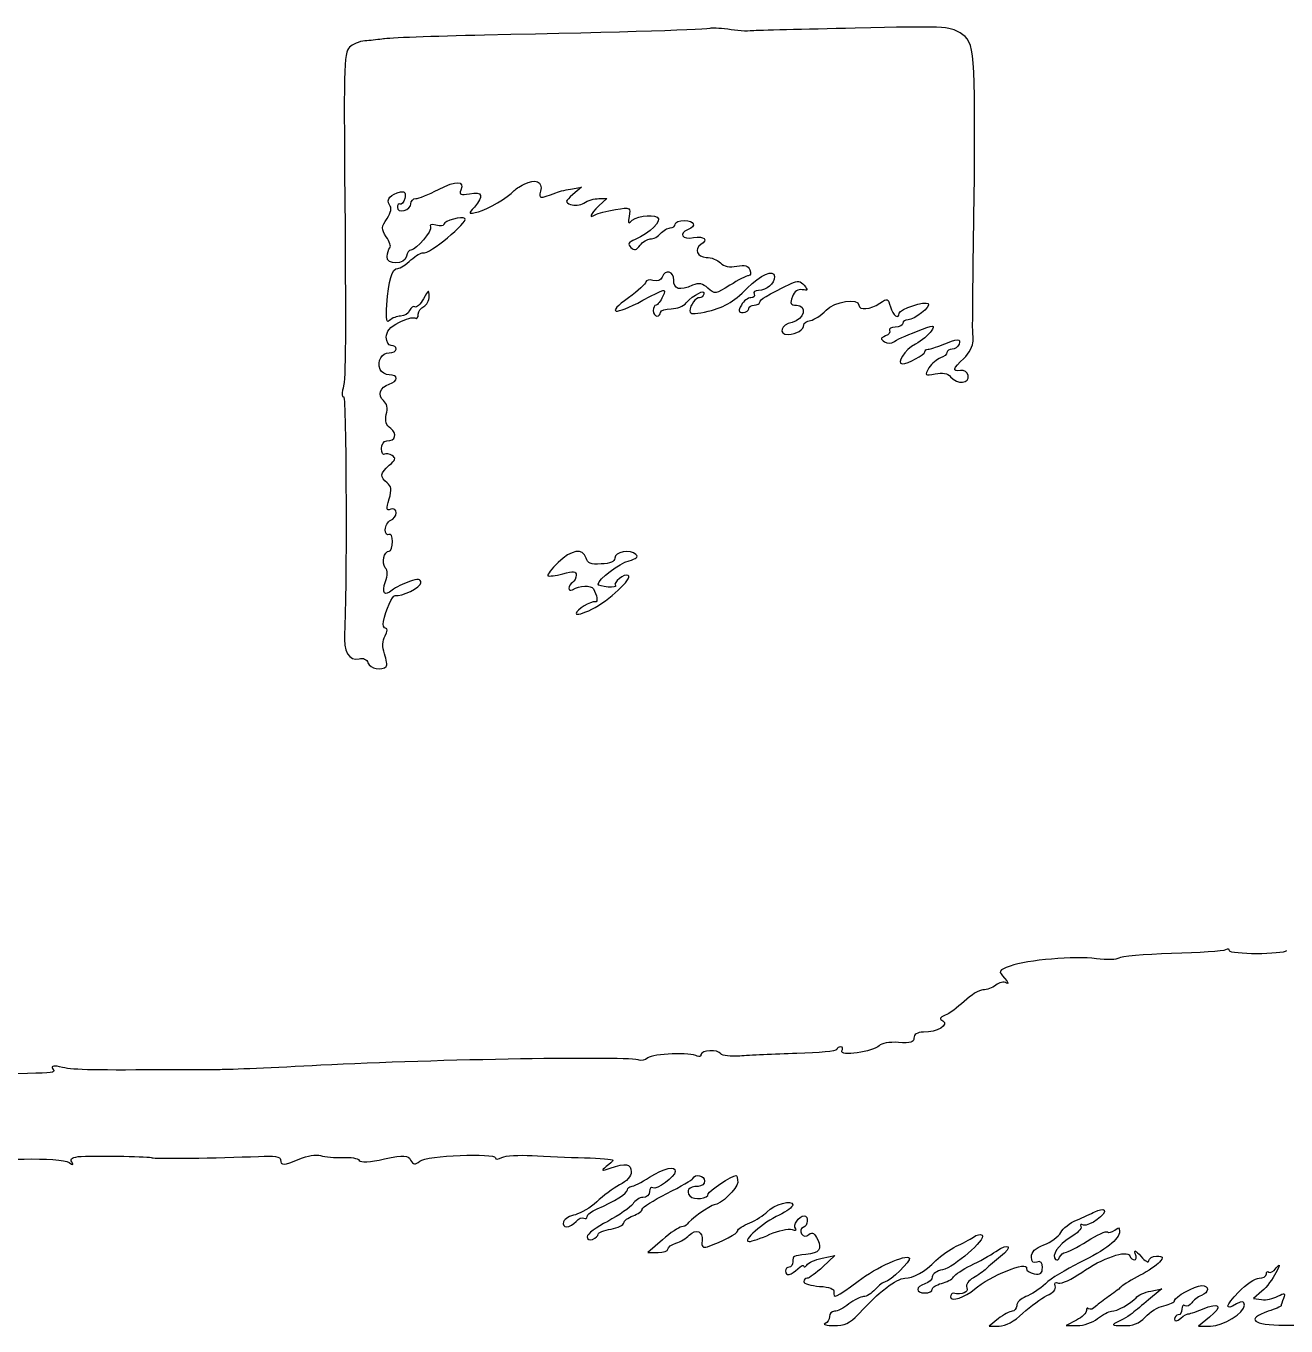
# Model space of a CAD drawing. Extents: x 0 to 69.4, y 0 to 30.3.
# Drawn here: x 5.93 to 11.89, y 0 to 6.15 of the extents above; entities that cross this region are included whole.
import ezdxf

# ---------------------------------------------------------------- set-up
doc = ezdxf.new("R2010")
doc.units = 0
doc.header["$MEASUREMENT"] = 0
doc.layers.get('0').update_dxf_attribs({"linetype": 'CONTINUOUS'})

msp = doc.modelspace()

# ---------------------------------------------------------------- linework, layer by layer
at = {"color": 0, "linetype": 'CONTINUOUS'}
for p, q in [((9.16786, 6.13471), (9.16786, 6.13471)), ((8.5134, 5.37614), (8.55681, 5.38308)), ((8.55681, 5.38308), (8.51514, 5.34836)), ((8.6384, 5.32926), (8.6766, 5.32926)), ((8.6766, 5.32926), (8.6384, 5.29454)), ((8.44569, 3.60894), (8.44569, 3.60894)), ((8.93869, 0.40793), (8.86931, 0.34717)), ((8.86931, 0.34717), (8.91786, 0.34717)), ((9.69385, 0.32113), (9.75461, 0.33328)), ((9.75461, 0.33328), (9.69732, 0.27946)), ((11.2474, 0.16493), (11.2995, 0.17535)), ((11.2995, 0.17535), (11.2561, 0.13889)), ((11.7734, 0.16493), (11.7335, 0.13021)), ((11.7335, 0.13021), (11.7717, 0.125)), ((10.5271, 0.03472), (10.4837, 0)), ((10.4837, 0), (10.5305, 0)), ((10.8968, 0.02778), (10.8482, 0.00174)), ((10.8482, 0.00174), (10.9003, 0.00174)), ((11.5252, 0.04167), (11.4731, 0)), ((11.4731, 0), (11.5304, 0))]:
    msp.add_line(p, q, dxfattribs=at)
for points in [[(10.3465, 6.11214), (10.2962, 6.14339), (10.265, 6.14513), (9.85004, 6.13471)], [(7.61942, 6.08436), (7.60032, 6.08089), (7.5656, 6.07742), (7.54129, 6.07568)], [(8.09679, 6.10172), (7.85379, 6.09651), (7.63851, 6.08783), (7.61942, 6.08436)], [(9.16786, 6.13471), (9.16092, 6.12776), (8.7825, 6.11561), (8.09679, 6.10172)], [(9.24772, 6.1295), (9.20606, 6.13471), (9.17133, 6.13644), (9.16786, 6.13471)], [(9.36399, 6.12256), (9.33974, 6.11908), (9.28765, 6.12256), (9.24772, 6.1295)], [(9.85004, 6.13471), (9.60704, 6.1295), (9.38829, 6.12429), (9.36399, 6.12256)], [(10.4125, 5.32058), (10.4194, 6.03749), (10.4177, 6.06874), (10.3465, 6.11214)], [(7.4649, 6.04964), (7.43197, 6.02533), (7.43197, 5.99756), (7.43718, 5.32579)], [(7.54129, 6.07568), (7.51699, 6.07568), (7.48226, 6.06353), (7.4649, 6.04964)], [(7.87983, 5.37267), (7.96658, 5.41607), (8.00304, 5.41433), (7.98568, 5.36919)], [(8.28429, 5.39697), (8.33811, 5.42649), (8.37457, 5.41086), (8.36242, 5.36399)], [(7.64893, 5.29975), (7.62983, 5.32406), (7.65414, 5.35183), (7.70101, 5.36051)], [(7.70101, 5.36051), (7.72185, 5.36399), (7.72706, 5.35531), (7.72011, 5.32926)], [(7.77219, 5.32926), (7.78608, 5.32926), (7.83296, 5.34836), (7.87983, 5.37267)], [(7.98568, 5.36919), (7.977, 5.34663), (7.98394, 5.34489), (8.02735, 5.35183)], [(8.02735, 5.35183), (8.08811, 5.36399), (8.09506, 5.34142), (8.04992, 5.28933)], [(8.06901, 5.26676), (8.11068, 5.27718), (8.21137, 5.33621), (8.23568, 5.36572)], [(8.23568, 5.36572), (8.24089, 5.37093), (8.26172, 5.38656), (8.28429, 5.39697)], [(8.36242, 5.36399), (8.352, 5.32753), (8.35721, 5.32753), (8.43528, 5.35704)], [(8.43528, 5.35704), (8.45438, 5.36399), (8.4891, 5.37267), (8.5134, 5.37614)], [(8.51514, 5.34836), (8.47868, 5.31538), (8.47694, 5.3119), (8.50472, 5.30149)], [(7.43718, 5.32579), (7.44239, 4.57932), (7.44065, 4.47), (7.42676, 4.42312)], [(7.63678, 5.23551), (7.65588, 5.26503), (7.65935, 5.28586), (7.64893, 5.29975)], [(7.69928, 5.30322), (7.69233, 5.30669), (7.68539, 5.29975), (7.68539, 5.2876)], [(7.68539, 5.2876), (7.68539, 5.27371), (7.69928, 5.2685), (7.71838, 5.27371)], [(7.72011, 5.32926), (7.7149, 5.31017), (7.70449, 5.29801), (7.69928, 5.30322)], [(7.71838, 5.27371), (7.73574, 5.27718), (7.74963, 5.29281), (7.74963, 5.30496)], [(7.74963, 5.30496), (7.74963, 5.31885), (7.76004, 5.32926), (7.77219, 5.32926)], [(8.04992, 5.28933), (8.01867, 5.25635), (8.0204, 5.25461), (8.06901, 5.26676)], [(8.50472, 5.30149), (8.52208, 5.29454), (8.54986, 5.29801), (8.56722, 5.30843)], [(8.56722, 5.30843), (8.58458, 5.32058), (8.61757, 5.32926), (8.6384, 5.32926)], [(8.6384, 5.29454), (8.59674, 5.25635), (8.58806, 5.23204), (8.62104, 5.25288)], [(8.71653, 5.27718), (8.78944, 5.28933), (8.78944, 5.2876), (8.78076, 5.24419)], [(10.4055, 4.72168), (10.4055, 4.73557), (10.4073, 5.00635), (10.4125, 5.32058)], [(7.63331, 5.14871), (7.609, 5.1869), (7.609, 5.19385), (7.63678, 5.23551)], [(7.80692, 5.07232), (7.83469, 5.06364), (8.02214, 5.21815), (8.00478, 5.23551)], [(8.00478, 5.23551), (7.99262, 5.24767), (7.90588, 5.22336), (7.90588, 5.20774)], [(8.62104, 5.25288), (8.63319, 5.25982), (8.67486, 5.27197), (8.71653, 5.27718)], [(8.78076, 5.24419), (8.77556, 5.21815), (8.77729, 5.20774), (8.78597, 5.21815)], [(8.78597, 5.21815), (8.80507, 5.24419), (8.88661, 5.25808), (8.91439, 5.24072)], [(8.91439, 5.24072), (8.94043, 5.2251), (8.87967, 5.16607), (8.81028, 5.13656)], [(8.99946, 5.20774), (8.99946, 5.21815), (9.01856, 5.2251), (9.04286, 5.2251)], [(9.04286, 5.2251), (9.08974, 5.2251), (9.10189, 5.19906), (9.06022, 5.18343)], [(7.84164, 5.19558), (7.85206, 5.17822), (7.77567, 5.08621), (7.74963, 5.08621)], [(7.86768, 5.20426), (7.84685, 5.20947), (7.83469, 5.206), (7.84164, 5.19558)], [(7.90588, 5.20774), (7.90588, 5.19906), (7.88851, 5.19732), (7.86768, 5.20426)], [(8.8814, 5.13829), (8.89703, 5.13829), (8.91786, 5.15044), (8.93001, 5.16433)], [(8.93001, 5.16433), (8.94217, 5.17822), (8.963, 5.19038), (8.97515, 5.19038)], [(8.97515, 5.19038), (8.98904, 5.19038), (8.99946, 5.19906), (8.99946, 5.20774)], [(9.06022, 5.18343), (9.01161, 5.16433), (9.03244, 5.13308), (9.08626, 5.14524)], [(7.65067, 5.09663), (7.65588, 5.10183), (7.64893, 5.12614), (7.63331, 5.14871)], [(8.81028, 5.13656), (8.77729, 5.12267), (8.77208, 5.11572), (8.78944, 5.09836)], [(8.78944, 5.09836), (8.80681, 5.08274), (8.81549, 5.08447), (8.83285, 5.10878)], [(8.83285, 5.10878), (8.845, 5.1244), (8.86757, 5.13829), (8.8814, 5.13829)], [(9.08626, 5.14524), (9.13661, 5.15392), (9.15744, 5.13482), (9.12099, 5.11225)], [(9.12099, 5.11225), (9.08626, 5.09142), (9.10363, 5.05149), (9.14529, 5.05149)], [(7.72879, 5.05669), (7.72185, 5.01676), (7.63331, 5.01329), (7.63678, 5.05496)], [(7.63678, 5.05496), (7.63851, 5.07232), (7.64372, 5.08968), (7.65067, 5.09663)], [(7.68713, 4.9994), (7.69928, 4.9994), (7.72706, 5.01676), (7.74963, 5.03933)], [(7.74963, 5.08621), (7.74094, 5.08621), (7.73226, 5.07406), (7.72879, 5.05669)], [(7.74963, 5.03933), (7.77393, 5.06017), (7.79824, 5.07579), (7.80692, 5.07232)], [(9.14529, 5.05149), (9.1696, 5.05149), (9.19911, 5.03933), (9.213, 5.02544)], [(7.63504, 4.82758), (7.64372, 4.94217), (7.66108, 4.9994), (7.68713, 4.9994)], [(8.99251, 4.9439), (8.99425, 4.98551), (8.95258, 4.99767), (8.93696, 4.95779)], [(9.213, 5.02544), (9.23036, 5.00808), (9.2564, 5.00288), (9.29113, 5.00982)], [(9.29113, 5.00982), (9.32758, 5.01676), (9.34494, 5.01329), (9.35189, 4.99246)], [(9.33974, 4.90571), (9.40044, 4.96821), (9.46815, 4.99767), (9.46815, 4.96126)], [(9.35189, 4.99246), (9.35878, 4.97683), (9.35531, 4.96474), (9.34494, 4.96474)], [(8.86063, 4.93522), (8.86063, 4.92654), (8.82417, 4.89356), (8.77903, 4.86057)], [(8.89356, 4.94217), (8.87625, 4.94738), (8.86063, 4.9439), (8.86063, 4.93522)], [(8.93696, 4.95779), (8.93175, 4.9439), (8.91439, 4.93696), (8.89356, 4.94217)], [(9.08106, 4.9196), (9.02029, 4.89182), (8.99078, 4.9005), (8.99251, 4.9439)], [(9.15397, 4.90571), (9.12967, 4.92828), (9.11231, 4.93175), (9.08106, 4.9196)], [(9.25814, 4.9196), (9.19043, 4.87793), (9.18522, 4.87619), (9.15397, 4.90571)], [(9.34494, 4.96474), (9.33626, 4.96474), (9.29633, 4.9439), (9.25814, 4.9196)], [(9.46815, 4.96126), (9.46815, 4.92654), (9.43169, 4.89529), (9.3935, 4.89529)], [(9.39871, 4.83974), (9.39871, 4.85189), (9.43169, 4.87099), (9.54801, 4.92828)], [(9.54801, 4.92828), (9.57753, 4.94217), (9.59142, 4.94043), (9.60878, 4.9196)], [(9.60878, 4.9196), (9.62787, 4.89703), (9.62614, 4.89356), (9.6001, 4.89876)], [(7.80865, 4.85536), (7.79476, 4.82932), (7.77567, 4.81196), (7.76872, 4.81717)], [(7.83643, 4.86751), (7.83469, 4.9005), (7.83296, 4.89876), (7.80865, 4.85536)], [(7.81039, 4.8189), (7.82428, 4.82585), (7.83643, 4.84668), (7.83643, 4.86751)], [(8.77903, 4.86057), (8.66792, 4.78244), (8.70958, 4.7755), (8.84674, 4.84842)], [(8.84674, 4.84842), (8.95432, 4.90571), (8.95953, 4.90744), (8.94043, 4.86751)], [(8.94043, 4.86751), (8.93001, 4.84494), (8.91613, 4.82585), (8.90918, 4.82585)], [(9.05154, 4.83626), (9.08453, 4.87446), (9.14356, 4.90397), (9.13488, 4.87793)], [(9.11404, 4.86057), (9.09668, 4.86404), (9.0689, 4.82585), (9.0689, 4.79807)], [(9.13488, 4.87793), (9.1314, 4.86751), (9.12272, 4.85883), (9.11404, 4.86057)], [(9.13835, 4.79286), (9.22863, 4.81369), (9.27203, 4.838), (9.33974, 4.90571)], [(9.35704, 4.86057), (9.34321, 4.86057), (9.32238, 4.84494), (9.31196, 4.82585)], [(9.37267, 4.87793), (9.37787, 4.86925), (9.37093, 4.86057), (9.35704, 4.86057)], [(9.3935, 4.89529), (9.37614, 4.89529), (9.36746, 4.88835), (9.37267, 4.87793)], [(9.55322, 4.86578), (9.54107, 4.83279), (9.54454, 4.82585), (9.57232, 4.82585)], [(9.6001, 4.89876), (9.57926, 4.90224), (9.56364, 4.89008), (9.55322, 4.86578)], [(9.71294, 4.80154), (9.75287, 4.84321), (9.8674, 4.86231), (9.8674, 4.82585)], [(9.96636, 4.83453), (10.0028, 4.86057), (10.0063, 4.85883), (10.0167, 4.81717)], [(7.64893, 4.75293), (7.63504, 4.73904), (7.63157, 4.7564), (7.63504, 4.82758)], [(7.74268, 4.79981), (7.73747, 4.78592), (7.71838, 4.77376), (7.70101, 4.77376)], [(7.76872, 4.81717), (7.76004, 4.82238), (7.74963, 4.81369), (7.74268, 4.79981)], [(7.78435, 4.78244), (7.78435, 4.79633), (7.7965, 4.81369), (7.81039, 4.8189)], [(8.90918, 4.82585), (8.9005, 4.82585), (8.89529, 4.81369), (8.89529, 4.79981)], [(8.89529, 4.79981), (8.89529, 4.78592), (8.90397, 4.77376), (8.91265, 4.77376)], [(8.93001, 4.79113), (8.93001, 4.80154), (8.95258, 4.80849), (8.98036, 4.80849)], [(8.98036, 4.80849), (9.00814, 4.80849), (9.03939, 4.82064), (9.05154, 4.83626)], [(9.0689, 4.79807), (9.0689, 4.78244), (9.088, 4.78244), (9.13835, 4.79286)], [(9.31196, 4.82585), (9.29633, 4.79807), (9.29807, 4.79113), (9.32064, 4.79113)], [(9.32064, 4.79113), (9.33453, 4.79113), (9.34668, 4.79981), (9.34668, 4.80849)], [(9.34668, 4.80849), (9.34668, 4.8189), (9.35878, 4.82585), (9.37267, 4.82585)], [(9.37267, 4.82585), (9.38656, 4.82585), (9.39871, 4.83106), (9.39871, 4.83974)], [(9.57232, 4.82585), (9.62614, 4.82585), (9.60878, 4.7564), (9.55149, 4.74425)], [(9.63829, 4.75293), (9.65739, 4.7564), (9.69037, 4.77724), (9.71294, 4.80154)], [(9.8674, 4.82585), (9.8674, 4.79981), (9.92469, 4.80501), (9.96636, 4.83453)], [(10.0167, 4.81717), (10.0271, 4.77724), (10.0584, 4.75467), (10.0584, 4.78765)], [(10.0584, 4.78765), (10.0584, 4.80675), (10.1834, 4.84668), (10.1955, 4.83279)], [(10.1955, 4.83279), (10.2094, 4.8189), (10.1296, 4.7564), (10.1, 4.7564)], [(7.63331, 4.67481), (7.63331, 4.70085), (7.65067, 4.72168), (7.69233, 4.74425)], [(7.70101, 4.77376), (7.68365, 4.77376), (7.66108, 4.76508), (7.64893, 4.75293)], [(7.69233, 4.74425), (7.72532, 4.75988), (7.76004, 4.77029), (7.76872, 4.76508)], [(7.76872, 4.76508), (7.7774, 4.75814), (7.78435, 4.76682), (7.78435, 4.78244)], [(8.91265, 4.77376), (8.92307, 4.77376), (8.93001, 4.78244), (8.93001, 4.79113)], [(9.55149, 4.74425), (9.4994, 4.73383), (9.48378, 4.68696), (9.53412, 4.68696)], [(9.53412, 4.68696), (9.57058, 4.68696), (9.61051, 4.71126), (9.60704, 4.7321)], [(9.60704, 4.7321), (9.60704, 4.74078), (9.62093, 4.74946), (9.63829, 4.75293)], [(10.0757, 4.73904), (10.0757, 4.73036), (10.0601, 4.72168), (10.0393, 4.72168)], [(10.1, 4.7564), (10.0862, 4.7564), (10.0757, 4.74946), (10.0757, 4.73904)], [(10.14, 4.70085), (10.225, 4.73383), (10.2285, 4.73383), (10.2094, 4.70258)], [(7.65588, 4.63488), (7.64372, 4.63488), (7.63331, 4.65224), (7.63331, 4.67481)], [(9.99414, 4.68001), (9.9681, 4.6696), (9.9681, 4.66613), (9.98893, 4.65224)], [(10.0132, 4.70606), (10.0184, 4.69738), (10.0098, 4.68522), (9.99414, 4.68001)], [(10.0393, 4.72168), (10.0202, 4.72168), (10.008, 4.71474), (10.0132, 4.70606)], [(10.0323, 4.65224), (10.041, 4.65918), (10.0896, 4.68175), (10.14, 4.70085)], [(10.2094, 4.70258), (10.199, 4.68522), (10.1643, 4.65744), (10.1348, 4.64182)], [(10.4073, 4.65571), (10.4073, 4.67828), (10.4073, 4.70779), (10.4055, 4.72168)], [(7.64719, 4.60015), (7.66456, 4.60015), (7.68018, 4.60883), (7.68018, 4.61751)], [(7.68018, 4.61751), (7.68018, 4.62793), (7.66976, 4.63488), (7.65588, 4.63488)], [(9.98893, 4.65224), (10.0028, 4.64356), (10.0219, 4.64356), (10.0323, 4.65224)], [(10.1348, 4.64182), (10.0844, 4.61404), (10.041, 4.54807), (10.074, 4.54807)], [(10.1799, 4.60536), (10.1799, 4.61231), (10.1868, 4.61751), (10.1955, 4.61751)], [(10.1955, 4.61751), (10.2042, 4.61751), (10.2337, 4.62619), (10.2615, 4.63835)], [(10.2615, 4.63835), (10.3344, 4.66786), (10.3517, 4.66786), (10.3413, 4.64182)], [(10.3083, 4.61751), (10.2945, 4.61751), (10.2841, 4.61057), (10.2841, 4.60189)], [(10.3413, 4.64182), (10.3361, 4.62793), (10.3222, 4.61751), (10.3083, 4.61751)], [(10.3639, 4.57411), (10.3882, 4.59668), (10.409, 4.63488), (10.4073, 4.65571)], [(7.60379, 4.52203), (7.5899, 4.56196), (7.61074, 4.60015), (7.64719, 4.60015)], [(10.074, 4.54807), (10.0983, 4.54807), (10.1799, 4.59147), (10.1799, 4.60536)], [(10.2528, 4.57585), (10.2372, 4.57064), (10.2129, 4.54981), (10.199, 4.52897)], [(10.2841, 4.60189), (10.2841, 4.59321), (10.2702, 4.58106), (10.2528, 4.57585)], [(10.3482, 4.51682), (10.3066, 4.50988), (10.3118, 4.5255), (10.3639, 4.57411)], [(7.64719, 4.49604), (7.62983, 4.49604), (7.61074, 4.50814), (7.60379, 4.52203)], [(7.64719, 4.45264), (7.6906, 4.46653), (7.6906, 4.49604), (7.64719, 4.49604)], [(10.199, 4.52897), (10.1782, 4.49257), (10.1782, 4.49083), (10.2285, 4.50119)], [(10.2285, 4.50119), (10.2632, 4.50814), (10.2875, 4.50293), (10.3014, 4.48736)], [(10.3014, 4.48736), (10.3326, 4.44917), (10.3917, 4.45437), (10.3847, 4.49257)], [(10.3847, 4.49257), (10.3812, 4.50988), (10.3656, 4.52029), (10.3482, 4.51682)], [(7.61942, 4.37451), (7.5899, 4.39882), (7.60379, 4.43875), (7.64719, 4.45264)], [(7.42676, 4.42312), (7.42156, 4.40576), (7.42329, 4.39187), (7.43197, 4.39187)], [(7.43197, 4.39187), (7.44412, 4.39187), (7.4476, 3.47879), (7.43544, 3.2774)], [(7.63331, 4.30854), (7.64199, 4.33806), (7.63678, 4.36062), (7.61942, 4.37451)], [(7.65414, 4.24257), (7.63157, 4.25819), (7.62636, 4.27729), (7.63331, 4.30854)], [(7.63504, 4.18354), (7.67671, 4.18354), (7.68713, 4.21826), (7.65414, 4.24257)], [(7.61074, 4.14708), (7.61074, 4.16792), (7.62115, 4.18354), (7.63504, 4.18354)], [(7.62463, 4.12104), (7.61768, 4.11583), (7.61074, 4.12799), (7.61074, 4.14708)], [(7.66108, 4.1141), (7.64893, 4.12278), (7.63157, 4.12451), (7.62463, 4.12104)], [(7.63678, 3.98568), (7.60206, 4.01172), (7.60379, 4.03076), (7.64719, 4.06896)], [(7.64719, 4.06896), (7.67671, 4.09326), (7.68018, 4.10368), (7.66108, 4.1141)], [(7.64719, 3.90929), (7.65935, 3.95443), (7.65761, 3.97006), (7.63678, 3.98568)], [(7.65414, 3.86068), (7.63331, 3.852), (7.63331, 3.86068), (7.64719, 3.90929)], [(7.68018, 3.84332), (7.68018, 3.85894), (7.66976, 3.86589), (7.65414, 3.86068)], [(7.65414, 3.8086), (7.66803, 3.81381), (7.68018, 3.82943), (7.68018, 3.84332)], [(7.6281, 3.76346), (7.6281, 3.78256), (7.64025, 3.80165), (7.65414, 3.8086)], [(7.64546, 3.74089), (7.63678, 3.73568), (7.6281, 3.7461), (7.6281, 3.76346)], [(7.66282, 3.7079), (7.66282, 3.73221), (7.65588, 3.74783), (7.64546, 3.74089)], [(7.64719, 3.66276), (7.65588, 3.66276), (7.66282, 3.6836), (7.66282, 3.7079)], [(7.6281, 3.58464), (7.609, 3.60721), (7.62289, 3.66276), (7.64719, 3.66276)], [(8.57764, 3.62978), (8.56375, 3.67839), (8.50819, 3.66971), (8.44569, 3.60894)], [(8.64882, 3.602), (8.60021, 3.59853), (8.58458, 3.60547), (8.57764, 3.62978)], [(8.71306, 3.62978), (8.71306, 3.61242), (8.69222, 3.60374), (8.64882, 3.602)], [(8.81375, 3.64714), (8.78771, 3.67318), (8.71306, 3.65929), (8.71306, 3.62978)], [(8.78076, 3.61762), (8.81549, 3.62631), (8.8259, 3.63499), (8.81375, 3.64714)], [(7.62983, 3.51872), (7.64025, 3.54824), (7.64025, 3.57075), (7.6281, 3.58464)], [(8.44569, 3.60894), (8.41444, 3.57943), (8.39367, 3.55165), (8.39714, 3.5465)], [(8.46826, 3.55512), (8.51861, 3.56901), (8.53076, 3.56901), (8.53076, 3.54997)], [(8.63493, 3.50657), (8.63493, 3.52914), (8.73563, 3.60547), (8.78076, 3.61762)], [(7.66108, 3.47879), (7.62463, 3.44581), (7.609, 3.4649), (7.62983, 3.51872)], [(7.74268, 3.51872), (7.71317, 3.51004), (7.67671, 3.49094), (7.66108, 3.47879)], [(7.67497, 3.45275), (7.70622, 3.44581), (7.7965, 3.49268), (7.7965, 3.51351)], [(7.7965, 3.51351), (7.7965, 3.53261), (7.78435, 3.53435), (7.74268, 3.51872)], [(8.39714, 3.5465), (8.40235, 3.54303), (8.43354, 3.5465), (8.46826, 3.55512)], [(8.5134, 3.51525), (8.50472, 3.51004), (8.49604, 3.49615), (8.49604, 3.48747)], [(8.53076, 3.54997), (8.53076, 3.53608), (8.52382, 3.52046), (8.5134, 3.51525)], [(8.5134, 3.48053), (8.54813, 3.50136), (8.60021, 3.5031), (8.61236, 3.484)], [(8.60542, 3.38851), (8.68528, 3.42844), (8.79986, 3.53435), (8.77729, 3.54824)], [(8.68181, 3.49268), (8.65576, 3.49442), (8.63493, 3.50136), (8.63493, 3.50657)], [(8.77729, 3.54824), (8.75993, 3.5586), (8.70264, 3.51525), (8.71653, 3.49963)], [(7.61942, 3.32949), (7.62983, 3.38504), (7.66282, 3.45449), (7.67497, 3.45275)], [(8.49604, 3.48747), (8.49604, 3.47706), (8.50299, 3.47532), (8.5134, 3.48053)], [(8.61236, 3.484), (8.62972, 3.45622), (8.63493, 3.41976), (8.62104, 3.42324)], [(8.71653, 3.49963), (8.72174, 3.49442), (8.70611, 3.49094), (8.68181, 3.49268)], [(8.62104, 3.42324), (8.60021, 3.42844), (8.53076, 3.38504), (8.53076, 3.36768)], [(8.53076, 3.36768), (8.53076, 3.359), (8.56375, 3.36768), (8.60542, 3.38851)], [(7.62983, 3.29824), (7.62115, 3.29824), (7.61594, 3.31213), (7.61942, 3.32949)], [(7.43544, 3.2774), (7.43024, 3.18713), (7.45628, 3.14199), (7.50483, 3.15414)], [(7.62463, 3.17671), (7.61421, 3.21143), (7.61421, 3.23747), (7.6281, 3.26178)], [(7.6281, 3.26178), (7.63851, 3.28435), (7.64025, 3.29824), (7.62983, 3.29824)], [(7.50483, 3.15414), (7.52393, 3.15935), (7.54129, 3.15067), (7.5465, 3.13504)], [(7.5465, 3.13504), (7.55692, 3.10726), (7.61247, 3.09685), (7.63331, 3.11768)], [(7.63331, 3.11768), (7.63851, 3.12289), (7.63504, 3.14893), (7.62463, 3.17671)], [(11.6207, 1.77408), (11.6207, 1.78276), (11.612, 1.7845), (11.6016, 1.77756)], [(10.9906, 1.73589), (10.8864, 1.74978), (10.666, 1.73068), (10.5826, 1.70117)], [(11.0965, 1.73936), (11.0878, 1.73068), (11.0409, 1.73068), (10.9906, 1.73589)], [(11.3464, 1.76019), (11.2163, 1.75672), (11.1034, 1.74631), (11.0965, 1.73936)], [(11.6016, 1.77756), (11.5912, 1.77235), (11.4766, 1.76367), (11.3464, 1.76019)], [(11.8898, 1.77408), (11.8724, 1.75499), (11.6207, 1.75499), (11.6207, 1.77408)], [(10.5826, 1.70117), (10.5271, 1.68033), (10.5253, 1.6786), (10.5566, 1.64393)], [(10.5149, 1.61094), (10.4993, 1.59879), (10.4715, 1.58837), (10.4542, 1.58837)], [(10.5653, 1.62136), (10.5531, 1.62831), (10.5305, 1.62483), (10.5149, 1.61094)], [(10.5566, 1.64393), (10.5739, 1.62483), (10.5774, 1.61442), (10.5653, 1.62136)], [(10.4542, 1.58837), (10.4368, 1.58837), (10.3969, 1.56407), (10.3656, 1.53456)], [(10.3656, 1.53456), (10.3344, 1.50504), (10.2945, 1.47553), (10.2754, 1.46858)], [(10.265, 1.44254), (10.2962, 1.42344), (10.2372, 1.38873), (10.173, 1.38873)], [(10.2754, 1.46858), (10.2493, 1.45817), (10.2476, 1.45296), (10.265, 1.44254)], [(10.1278, 1.36095), (10.1278, 1.34012), (10.1122, 1.33664), (10.0549, 1.34012)], [(10.173, 1.38873), (10.1434, 1.38873), (10.1278, 1.37831), (10.1278, 1.36095)], [(9.10363, 1.27588), (9.07411, 1.29498), (8.89529, 1.28803), (8.86931, 1.2672)], [(9.21474, 1.2863), (9.20258, 1.30887), (9.12099, 1.30539), (9.12099, 1.28282)], [(9.76329, 1.30713), (9.76329, 1.29845), (9.67822, 1.2915), (9.57406, 1.28803)], [(9.78239, 1.31928), (9.77197, 1.31928), (9.76329, 1.31407), (9.76329, 1.30713)], [(9.96289, 1.32449), (9.93858, 1.29671), (9.77197, 1.27241), (9.7876, 1.30018)], [(9.7876, 1.30018), (9.79454, 1.3106), (9.79107, 1.31928), (9.78239, 1.31928)], [(10.0549, 1.34012), (10.0115, 1.34359), (9.97331, 1.33664), (9.96289, 1.32449)], [(6.10221, 1.22206), (6.06054, 1.23248), (6.04839, 1.23074), (6.05533, 1.21685)], [(7.32433, 1.23248), (7.10558, 1.22032), (6.89035, 1.21164), (6.84694, 1.21164)], [(8.82938, 1.25678), (8.79813, 1.27588), (7.86247, 1.26025), (7.32433, 1.23248)], [(8.86931, 1.2672), (8.85542, 1.25678), (8.83806, 1.25157), (8.82938, 1.25678)], [(9.12099, 1.28282), (9.12099, 1.27414), (9.11404, 1.27067), (9.10363, 1.27588)], [(9.30501, 1.27588), (9.26161, 1.27241), (9.22168, 1.27762), (9.21474, 1.2863)], [(9.57406, 1.28803), (9.46815, 1.28456), (9.34842, 1.27935), (9.30501, 1.27588)], [(6.05533, 1.21685), (6.07096, 1.19255), (6.10742, 1.19428), (5.45822, 1.18734)], [(6.62993, 1.21164), (6.26193, 1.20817), (6.15603, 1.20991), (6.10221, 1.22206)], [(6.84694, 1.21164), (6.80354, 1.21164), (6.70632, 1.21164), (6.62993, 1.21164)], [(6.14561, 0.77593), (6.13693, 0.79156), (6.14908, 0.7985), (6.19075, 0.80197)], [(6.19075, 0.80197), (6.28797, 0.80545), (6.51882, 0.80197), (6.52576, 0.79503)], [(6.52576, 0.79503), (6.53097, 0.78982), (6.83653, 0.79329), (7.02919, 0.80197)], [(7.02919, 0.80197), (7.10385, 0.80545), (7.13336, 0.80024), (7.13336, 0.78635)], [(7.22364, 0.78982), (7.25836, 0.80545), (7.30176, 0.81066), (7.3226, 0.80545)], [(7.3226, 0.80545), (7.34343, 0.7985), (7.39031, 0.79503), (7.42676, 0.79677)], [(7.62463, 0.78982), (7.72011, 0.80892), (7.734, 0.80892), (7.74789, 0.78461)], [(7.79129, 0.77941), (7.82254, 0.80545), (8.14887, 0.81934), (8.14887, 0.79503)], [(8.18012, 0.79677), (8.19575, 0.80545), (8.26172, 0.80892), (8.32249, 0.80545)], [(8.32249, 0.80545), (8.38499, 0.80197), (8.49604, 0.79677), (8.57069, 0.79503)], [(5.71511, 0.76725), (5.74115, 0.79329), (6.09874, 0.7985), (6.13346, 0.77246)], [(6.13346, 0.77246), (6.15256, 0.76031), (6.15603, 0.76031), (6.14561, 0.77593)], [(7.13336, 0.78635), (7.13336, 0.75684), (7.14725, 0.75857), (7.22364, 0.78982)], [(7.42676, 0.79677), (7.4649, 0.7985), (7.49963, 0.79329), (7.50483, 0.78288)], [(7.50483, 0.78288), (7.51178, 0.77246), (7.55518, 0.7742), (7.62463, 0.78982)], [(7.74789, 0.78461), (7.76178, 0.76204), (7.76872, 0.76031), (7.79129, 0.77941)], [(8.14887, 0.79503), (8.14887, 0.78635), (8.16276, 0.78809), (8.18012, 0.79677)], [(8.57069, 0.79503), (8.64361, 0.79329), (8.70438, 0.78809), (8.70438, 0.78461)], [(8.67313, 0.75336), (8.64708, 0.73253), (8.64882, 0.73079), (8.69222, 0.74642)], [(8.70438, 0.78461), (8.70438, 0.77941), (8.69049, 0.76552), (8.67313, 0.75336)], [(8.69222, 0.74642), (8.76514, 0.77246), (8.79118, 0.76725), (8.79118, 0.72906)], [(8.87799, 0.70307), (8.94911, 0.74816), (8.99946, 0.75857), (8.99946, 0.73079)], [(8.79118, 0.72906), (8.79118, 0.70828), (8.77035, 0.68397), (8.73563, 0.66661)], [(8.79118, 0.65967), (8.8016, 0.65967), (8.83979, 0.67876), (8.87799, 0.70307)], [(8.99946, 0.73079), (8.99946, 0.70654), (8.91092, 0.64057), (8.89356, 0.65272)], [(8.95953, 0.62668), (9.0255, 0.65967), (9.08106, 0.69092), (9.08279, 0.69786)], [(9.08279, 0.69786), (9.09321, 0.72211), (9.13835, 0.7117), (9.13835, 0.68571)], [(9.13835, 0.68571), (9.13835, 0.67182), (9.12446, 0.65967), (9.1071, 0.65967)], [(9.15571, 0.62495), (9.15571, 0.6371), (9.26856, 0.7117), (9.28765, 0.7117)], [(9.2946, 0.67876), (9.2946, 0.64925), (9.213, 0.57286), (9.18349, 0.57286)], [(9.28765, 0.7117), (9.29113, 0.7117), (9.2946, 0.69613), (9.2946, 0.67876)], [(8.73563, 0.66661), (8.70611, 0.65099), (8.6575, 0.61453), (8.62799, 0.58675)], [(8.62972, 0.55376), (8.71306, 0.58849), (8.77382, 0.62668), (8.77382, 0.64404)], [(8.77382, 0.64404), (8.77382, 0.65272), (8.7825, 0.65967), (8.79118, 0.65967)], [(8.84326, 0.55203), (8.84326, 0.56071), (8.89529, 0.5937), (8.95953, 0.62668)], [(8.87799, 0.63536), (8.87799, 0.61974), (8.8641, 0.60759), (8.84674, 0.60759)], [(8.89356, 0.65272), (8.88488, 0.65793), (8.87799, 0.64925), (8.87799, 0.63536)], [(9.1071, 0.65967), (9.06369, 0.65967), (9.04807, 0.64057), (9.0689, 0.61453)], [(9.0689, 0.61453), (9.088, 0.5937), (9.15571, 0.60064), (9.15571, 0.62495)], [(8.62799, 0.58675), (8.59847, 0.55897), (8.55333, 0.53293), (8.52729, 0.52599)], [(8.58285, 0.51731), (8.58285, 0.52772), (8.60368, 0.54335), (8.62972, 0.55376)], [(8.79813, 0.57634), (8.78771, 0.56071), (8.73389, 0.52425), (8.68007, 0.49474)], [(8.84674, 0.60759), (8.83111, 0.60759), (8.80854, 0.5937), (8.79813, 0.57634)], [(9.18349, 0.57286), (9.16786, 0.57286), (9.06196, 0.49821), (9.05501, 0.48085)], [(9.43343, 0.53988), (9.46468, 0.5746), (9.55496, 0.5989), (9.55496, 0.57286)], [(9.55496, 0.57286), (9.55496, 0.56245), (9.52544, 0.54161), (9.49072, 0.52425)], [(10.9836, 0.53988), (11.0027, 0.55029), (11.0218, 0.55376), (11.027, 0.54682)], [(8.47174, 0.493), (8.45958, 0.46002), (8.50299, 0.46175), (8.53076, 0.49474)], [(8.52729, 0.52599), (8.50125, 0.52078), (8.47694, 0.50689), (8.47174, 0.493)], [(8.53076, 0.49474), (8.54292, 0.50863), (8.55854, 0.51557), (8.56722, 0.51036)], [(8.56722, 0.51036), (8.5759, 0.50515), (8.58285, 0.50863), (8.58285, 0.51731)], [(8.68007, 0.49474), (8.62625, 0.46696), (8.58285, 0.43397), (8.58285, 0.42182)], [(8.75646, 0.48779), (8.75646, 0.49647), (8.77556, 0.5121), (8.79986, 0.52078)], [(8.79986, 0.52078), (8.82417, 0.52946), (8.84326, 0.54335), (8.84326, 0.55203)], [(9.49072, 0.52425), (9.41433, 0.48953), (9.31196, 0.39925), (9.34842, 0.39925)], [(9.35189, 0.48779), (9.38135, 0.49995), (9.41954, 0.52425), (9.43343, 0.53988)], [(9.56885, 0.46002), (9.55322, 0.47564), (9.58447, 0.52078), (9.60878, 0.52078)], [(9.60878, 0.52078), (9.63135, 0.52078), (9.62787, 0.47217), (9.60357, 0.46522)], [(10.8222, 0.44265), (10.8326, 0.46175), (10.8656, 0.48779), (10.8968, 0.49995)], [(10.8968, 0.49995), (10.9281, 0.51384), (10.9663, 0.5312), (10.9836, 0.53988)], [(11.027, 0.54682), (11.0444, 0.5312), (10.9558, 0.4687), (10.9298, 0.47738)], [(8.60889, 0.40967), (8.62278, 0.41661), (8.63493, 0.42703), (8.63493, 0.43397)], [(8.63493, 0.43397), (8.63493, 0.44092), (8.66271, 0.45307), (8.69569, 0.45828)], [(8.69569, 0.45828), (8.72868, 0.46522), (8.75646, 0.47738), (8.75646, 0.48779)], [(9.02897, 0.4687), (9.01682, 0.46696), (8.97689, 0.44092), (8.93869, 0.40793)], [(9.05501, 0.48085), (9.05154, 0.4739), (9.03939, 0.4687), (9.02897, 0.4687)], [(9.06543, 0.42877), (9.09842, 0.46175), (9.1314, 0.44786), (9.12619, 0.40272)], [(9.15224, 0.37495), (9.22168, 0.39925), (9.2946, 0.43745), (9.2946, 0.4496)], [(9.2946, 0.4496), (9.2946, 0.45828), (9.32064, 0.47564), (9.35189, 0.48779)], [(9.34842, 0.39925), (9.36225, 0.39925), (9.40565, 0.41488), (9.44732, 0.43397)], [(9.44732, 0.43397), (9.48725, 0.45133), (9.53412, 0.46175), (9.55149, 0.45654)], [(9.55149, 0.45654), (9.56711, 0.45133), (9.57579, 0.45133), (9.56885, 0.46002)], [(9.60357, 0.46522), (9.59315, 0.46175), (9.58968, 0.44786), (9.59662, 0.43571)], [(9.59662, 0.43571), (9.60704, 0.42182), (9.61572, 0.42008), (9.63135, 0.43224)], [(9.63135, 0.43224), (9.64871, 0.44613), (9.65912, 0.43918), (9.67301, 0.40793)], [(10.409, 0.42008), (10.4246, 0.43224), (10.4437, 0.43571), (10.4507, 0.42877)], [(10.7423, 0.38363), (10.7753, 0.39578), (10.8117, 0.42182), (10.8222, 0.44265)], [(10.9176, 0.47043), (10.9228, 0.46175), (10.9003, 0.43745), (10.8673, 0.41835)], [(11.0999, 0.44786), (11.0999, 0.40967), (11.0357, 0.35932), (10.909, 0.29856)], [(10.9298, 0.47738), (10.9176, 0.48258), (10.9107, 0.47911), (10.9176, 0.47043)], [(10.9472, 0.40099), (10.994, 0.4305), (11.0374, 0.45133), (11.0426, 0.44439)], [(11.0426, 0.44439), (11.0478, 0.43918), (11.0635, 0.44265), (11.0774, 0.45307)], [(11.0774, 0.45307), (11.0947, 0.4687), (11.0999, 0.46696), (11.0999, 0.44786)], [(8.58285, 0.42182), (8.58285, 0.40967), (8.595, 0.40446), (8.60889, 0.40967)], [(8.96474, 0.36279), (8.96474, 0.37147), (8.9821, 0.38536), (9.00293, 0.39231)], [(9.00293, 0.39231), (9.02376, 0.39752), (9.05154, 0.41488), (9.06543, 0.42877)], [(9.12619, 0.40272), (9.12272, 0.37495), (9.12967, 0.368), (9.15224, 0.37495)], [(9.67301, 0.40793), (9.69385, 0.36106), (9.68169, 0.34543), (9.61746, 0.33849)], [(10.232, 0.30897), (10.2563, 0.33328), (10.2996, 0.36279), (10.3274, 0.37668)], [(10.4507, 0.42877), (10.4698, 0.40967), (10.317, 0.27599), (10.2632, 0.26557)], [(10.3274, 0.37668), (10.3569, 0.38883), (10.3934, 0.40967), (10.409, 0.42008)], [(10.5149, 0.35238), (10.5792, 0.39578), (10.5982, 0.37495), (10.5375, 0.32807)], [(10.6833, 0.32633), (10.6833, 0.35064), (10.7007, 0.368), (10.7423, 0.38363)], [(10.8673, 0.41835), (10.8083, 0.38189), (10.777, 0.33328), (10.7978, 0.31418)], [(10.843, 0.34717), (10.8534, 0.34717), (10.9003, 0.37147), (10.9472, 0.40099)], [(8.91786, 0.34717), (8.9439, 0.34717), (8.96474, 0.35411), (8.96474, 0.36279)], [(9.61746, 0.33849), (9.55669, 0.33154), (9.55496, 0.33154), (9.55496, 0.30377)], [(9.62093, 0.28814), (9.62787, 0.29856), (9.66086, 0.31418), (9.69385, 0.32113)], [(9.86393, 0.21181), (9.95247, 0.27946), (10.0896, 0.34022), (10.107, 0.32113)], [(10.107, 0.32113), (10.1174, 0.31071), (10.0132, 0.20833), (9.9924, 0.20833)], [(10.0844, 0.22569), (10.1243, 0.22569), (10.1799, 0.25689), (10.232, 0.30897)], [(10.3969, 0.2864), (10.4351, 0.30377), (10.4889, 0.33502), (10.5149, 0.35238)], [(10.4142, 0.17361), (10.4871, 0.23779), (10.6694, 0.31071), (10.6607, 0.27252)], [(10.5375, 0.32807), (10.5132, 0.30897), (10.4819, 0.28293), (10.4698, 0.27078)], [(10.7094, 0.30203), (10.692, 0.29508), (10.6833, 0.30203), (10.6833, 0.32633)], [(10.7354, 0.27599), (10.7354, 0.30029), (10.7267, 0.30897), (10.7094, 0.30203)], [(10.7978, 0.31418), (10.8048, 0.30897), (10.8135, 0.31418), (10.8169, 0.3246)], [(10.8169, 0.3246), (10.8222, 0.33675), (10.8343, 0.34717), (10.843, 0.34717)], [(10.9211, 0.25342), (11.0149, 0.31939), (11.1381, 0.36279), (11.1485, 0.33154)], [(11.1485, 0.33154), (11.152, 0.32113), (11.1624, 0.31245), (11.1711, 0.31245)], [(11.1746, 0.34196), (11.1676, 0.36279), (11.1763, 0.35758), (11.2006, 0.32981)], [(11.1711, 0.31245), (11.1781, 0.31245), (11.1815, 0.32633), (11.1746, 0.34196)], [(11.2006, 0.32981), (11.2215, 0.3055), (11.2371, 0.29682), (11.2388, 0.30897)], [(11.2388, 0.30897), (11.2388, 0.31939), (11.2561, 0.32981), (11.2752, 0.32981)], [(11.2752, 0.32981), (11.3065, 0.32981), (11.3099, 0.32633), (11.2891, 0.30203)], [(9.5376, 0.27772), (9.52892, 0.27772), (9.52024, 0.27078), (9.52024, 0.26036)], [(9.52024, 0.26036), (9.52024, 0.23438), (9.54801, 0.23953), (9.57926, 0.27078)], [(9.55496, 0.30377), (9.55496, 0.28988), (9.54801, 0.27772), (9.5376, 0.27772)], [(9.57926, 0.27078), (9.59489, 0.28467), (9.60704, 0.29161), (9.60704, 0.28293)], [(9.60704, 0.28293), (9.60704, 0.27599), (9.61399, 0.27772), (9.62093, 0.28814)], [(9.69732, 0.27946), (9.66607, 0.24995), (9.63308, 0.22569), (9.62267, 0.22569)], [(10.2632, 0.26557), (10.2372, 0.26036), (10.2146, 0.24647), (10.2146, 0.23264)], [(10.3153, 0.23264), (10.3222, 0.243), (10.3587, 0.26731), (10.3969, 0.2864)], [(10.4698, 0.27078), (10.4576, 0.25863), (10.4298, 0.23953), (10.409, 0.22743)], [(10.6607, 0.27252), (10.659, 0.2621), (10.6746, 0.24995), (10.6972, 0.24647)], [(10.6972, 0.24647), (10.7267, 0.24127), (10.7354, 0.24995), (10.7354, 0.27599)], [(10.909, 0.29856), (10.8465, 0.26731), (10.7753, 0.22396), (10.7493, 0.19965)], [(10.8117, 0.20312), (10.8256, 0.19792), (10.8742, 0.22049), (10.9211, 0.25342)], [(11.2891, 0.30203), (11.277, 0.28814), (11.2353, 0.25863), (11.1972, 0.23953)], [(11.7596, 0.22569), (11.7787, 0.22569), (11.7943, 0.23438), (11.7943, 0.24647)], [(11.8394, 0.25168), (11.8255, 0.22396), (11.796, 0.18403), (11.7734, 0.16493)], [(11.7943, 0.24647), (11.7943, 0.25689), (11.7995, 0.26036), (11.8064, 0.25515)], [(11.8064, 0.25515), (11.8116, 0.24821), (11.8273, 0.25689), (11.8412, 0.27425)], [(11.8412, 0.27425), (11.8602, 0.29682), (11.8602, 0.29335), (11.8394, 0.25168)], [(9.62267, 0.22569), (9.61399, 0.22569), (9.60704, 0.21875), (9.60704, 0.21007)], [(9.60704, 0.21007), (9.60704, 0.19965), (9.64003, 0.19097), (9.68169, 0.1875)], [(9.68169, 0.1875), (9.72857, 0.18403), (9.75287, 0.17535), (9.7494, 0.16146)], [(9.7494, 0.16146), (9.74419, 0.12674), (9.75808, 0.13368), (9.86393, 0.21181)], [(9.9924, 0.20833), (9.98372, 0.20833), (9.96289, 0.19271), (9.94553, 0.17361)], [(9.99935, 0.18229), (10.0306, 0.2066), (10.0671, 0.22569), (10.0844, 0.22569)], [(10.1799, 0.19965), (10.1348, 0.18576), (10.1348, 0.15625), (10.1799, 0.15625)], [(10.2146, 0.23264), (10.2146, 0.22049), (10.199, 0.20486), (10.1799, 0.19965)], [(10.2146, 0.17361), (10.2146, 0.18229), (10.2337, 0.19444), (10.258, 0.20139)], [(10.258, 0.20139), (10.2823, 0.2066), (10.3083, 0.22049), (10.3153, 0.23264)], [(10.409, 0.22743), (10.3847, 0.21528), (10.3726, 0.19618), (10.3778, 0.18056)], [(10.7493, 0.19965), (10.7232, 0.17535), (10.6816, 0.14757), (10.6573, 0.13889)], [(10.7562, 0.1441), (10.7857, 0.15625), (10.8013, 0.17361), (10.7961, 0.18924)], [(10.7961, 0.18924), (10.7909, 0.20312), (10.7961, 0.20833), (10.8117, 0.20312)], [(11.1972, 0.23953), (11.159, 0.22049), (11.119, 0.19618), (11.1069, 0.18403)], [(11.3603, 0.11979), (11.3603, 0.13715), (11.4558, 0.19097), (11.4888, 0.19097)], [(11.4888, 0.19097), (11.5252, 0.19097), (11.5235, 0.15799), (11.487, 0.1441)], [(11.6641, 0.16146), (11.6988, 0.19792), (11.7422, 0.22569), (11.7596, 0.22569)], [(9.88997, 0.13889), (9.87608, 0.13889), (9.84483, 0.12326), (9.82058, 0.10417)], [(9.86567, 0.05556), (9.94206, 0.13542), (9.94032, 0.13368), (9.99935, 0.18229)], [(9.94553, 0.17361), (9.92817, 0.15451), (9.90213, 0.13889), (9.88997, 0.13889)], [(10.1799, 0.15625), (10.199, 0.15625), (10.2146, 0.16319), (10.2146, 0.17361)], [(10.3014, 0.13715), (10.3014, 0.11285), (10.3708, 0.13542), (10.4142, 0.17361)], [(10.3135, 0.15451), (10.3066, 0.15451), (10.3014, 0.14757), (10.3014, 0.13715)], [(10.3778, 0.18056), (10.3864, 0.15972), (10.3587, 0.14757), (10.3135, 0.15451)], [(10.6573, 0.13889), (10.633, 0.13021), (10.6139, 0.11111), (10.6139, 0.09549)], [(10.6434, 0.06076), (10.6798, 0.09375), (10.7302, 0.13194), (10.7562, 0.1441)], [(11.0478, 0.13889), (11.027, 0.125), (10.9992, 0.10417), (10.9871, 0.09201)], [(11.1069, 0.18403), (11.0965, 0.17361), (11.0687, 0.15278), (11.0478, 0.13889)], [(11.0617, 0.06944), (11.0878, 0.06944), (11.1538, 0.1059), (11.1781, 0.13368)], [(11.2561, 0.13889), (11.2319, 0.11979), (11.1972, 0.09028), (11.1763, 0.07292)], [(11.1781, 0.13368), (11.1867, 0.14583), (11.2197, 0.15972), (11.2474, 0.16493)], [(11.487, 0.1441), (11.4697, 0.13715), (11.4488, 0.12153), (11.4419, 0.10938)], [(11.6537, 0.10417), (11.5947, 0.07118), (11.5999, 0.09375), (11.6641, 0.16146)], [(11.7717, 0.125), (11.7925, 0.12153), (11.8273, 0.12847), (11.8481, 0.14062)], [(11.8481, 0.14062), (11.8811, 0.15799), (11.8846, 0.15625), (11.8759, 0.13021)], [(11.8759, 0.13021), (11.8689, 0.11458), (11.8637, 0.09896), (11.8637, 0.09549)], [(9.75287, 0.06944), (9.73899, 0.06944), (9.72857, 0.05903), (9.72857, 0.04514)], [(9.82058, 0.10417), (9.79628, 0.08507), (9.76503, 0.06944), (9.75287, 0.06944)], [(10.593, 0.06944), (10.5809, 0.06944), (10.5514, 0.05382), (10.5271, 0.03472)], [(10.6139, 0.09549), (10.6139, 0.0816), (10.6035, 0.06944), (10.593, 0.06944)], [(10.9437, 0.07292), (10.9437, 0.0625), (10.9228, 0.04167), (10.8968, 0.02778)], [(10.9541, 0.0816), (10.9489, 0.08854), (10.9437, 0.08333), (10.9437, 0.07292)], [(10.9871, 0.09201), (10.9749, 0.07986), (10.961, 0.07639), (10.9541, 0.0816)], [(10.9958, 0.03472), (11.0201, 0.05382), (11.0496, 0.06944), (11.0617, 0.06944)], [(11.1763, 0.07292), (11.1572, 0.05556), (11.1225, 0.03299), (11.0982, 0.02257)], [(11.2215, 0.04167), (11.2423, 0.06597), (11.2822, 0.09028), (11.3099, 0.09549)], [(11.3099, 0.09549), (11.3377, 0.10243), (11.3603, 0.11285), (11.3603, 0.11979)], [(11.395, 0.07986), (11.395, 0.06424), (11.3881, 0.05208), (11.3777, 0.05208)], [(11.4106, 0.09549), (11.402, 0.10243), (11.395, 0.09375), (11.395, 0.07986)], [(11.4419, 0.10938), (11.4332, 0.09722), (11.4211, 0.09028), (11.4106, 0.09549)], [(11.4228, 0.05729), (11.4263, 0.05556), (11.4575, 0.06597), (11.4922, 0.07986)], [(11.4922, 0.07986), (11.5738, 0.11458), (11.5912, 0.09549), (11.5252, 0.04167)], [(11.5304, 0), (11.5912, 0), (11.6902, 0.06076), (11.6902, 0.09896)], [(11.6902, 0.09896), (11.6902, 0.11806), (11.6815, 0.11806), (11.6537, 0.10417)], [(11.803, 0.06944), (11.6954, 0.03299), (11.7283, 0.00521), (11.8811, 0.00347)], [(11.8637, 0.09549), (11.8637, 0.09201), (11.8359, 0.07986), (11.803, 0.06944)], [(9.70774, 0.01215), (9.69558, 0.00694), (9.71468, 0.00174), (9.7494, 0.00174)], [(9.72857, 0.04514), (9.72857, 0.03125), (9.71815, 0.01562), (9.70774, 0.01215)], [(9.7494, 0.00174), (9.79975, 0), (9.82406, 0.01215), (9.86567, 0.05556)], [(10.5305, 0), (10.5618, 0), (10.6017, 0.02083), (10.6434, 0.06076)], [(10.9003, 0.00174), (10.9298, 0.00174), (10.9715, 0.01562), (10.9958, 0.03472)], [(11.0982, 0.02257), (11.0583, 0.00347), (11.0583, 0.00174), (11.119, 0.00174)], [(11.119, 0.00174), (11.1624, 0), (11.1919, 0.01215), (11.2215, 0.04167)], [(11.3777, 0.05208), (11.369, 0.05208), (11.3603, 0.0434), (11.3603, 0.03299)], [(11.3603, 0.03299), (11.3603, 0.0191), (11.3707, 0.02083), (11.3898, 0.03646)], [(11.3898, 0.03646), (11.4054, 0.05035), (11.4211, 0.05903), (11.4228, 0.05729)], [(11.8811, 0.00347), (11.9575, 0.00347), (12.02, 0.00694), (12.02, 0.01389)]]:
    msp.add_open_spline(points, degree=3, dxfattribs=at)

doc.saveas('drawing.dxf')
